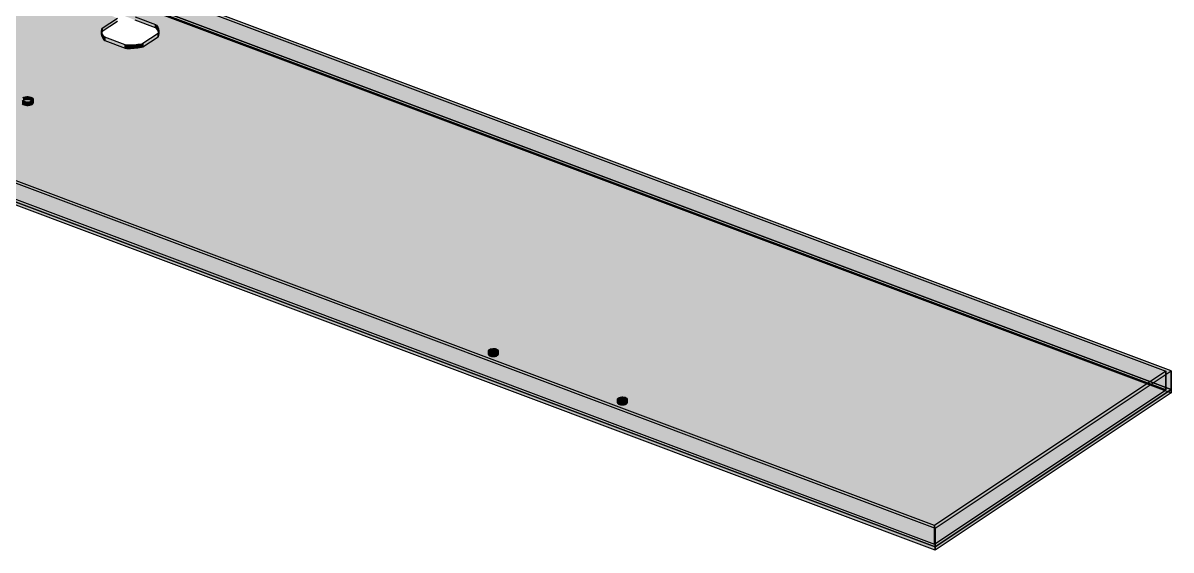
# Model space of a CAD drawing. Header units: millimetres. Extents: x 50 to 612415, y 2 to 4150.
# Drawn here: x 470460.7 to 470926.8, y 1318.2 to 1532.1 of the extents above; entities that cross this region are included whole.
import ezdxf

# ---------------------------------------------------------------- set-up
doc = ezdxf.new("R2010")
doc.units = ezdxf.units.MM
doc.layers.add('HATCH', color=8, linetype='Continuous', lineweight=9)
doc.layers.add('OUTLINE', color=7, linetype='Continuous', lineweight=25)

msp = doc.modelspace()

# ---------------------------------------------------------------- hatches: boundary and pattern name
at = {"layer": 'HATCH', "true_color": 0x617c87}
for points in [[(470106.416, 1698.595), (470106.726, 1697.512), (470924.651, 1390.79)], [(470924.651, 1390.79), (470926.816, 1390.945), (470106.416, 1698.595)], [(470106.416, 1691.006), (470010.67, 1627.175), (470492.864, 1529.98)], [(470492.864, 1528.641), (470010.67, 1625.836), (470106.416, 1689.667)], [(470924.651, 1383.202), (470106.726, 1689.924), (470106.416, 1691.006)], [(470106.416, 1691.006), (470506.337, 1534.625), (470514.587, 1531.532)], [(470106.416, 1691.006), (470492.864, 1529.98), (470499.051, 1534.105)], [(470926.816, 1383.357), (470106.416, 1691.006), (470514.587, 1531.532)], [(470106.416, 1691.006), (470926.816, 1383.357), (470924.651, 1383.202)], [(470514.587, 1530.193), (470506.337, 1533.286), (470106.416, 1689.667)], [(470499.051, 1532.766), (470492.864, 1528.641), (470106.416, 1689.667)], [(470514.587, 1530.193), (470106.416, 1689.667), (470926.816, 1382.017)], [(470830.76, 1328.197), (470012.835, 1634.918), (470010.67, 1634.764)], [(470830.76, 1328.197), (470010.67, 1634.764), (470831.069, 1327.114)], [(470010.67, 1627.175), (470012.835, 1627.33), (470830.76, 1320.608)], [(470492.732, 1529.628), (470492.864, 1529.98), (470010.67, 1627.175)], [(470492.732, 1529.628), (470010.67, 1627.175), (470460.702, 1501.838)], [(470160.001, 1582.194), (470010.67, 1627.175), (470831.069, 1319.526)], [(470831.069, 1319.526), (470010.67, 1627.175), (470830.76, 1320.608)], [(470010.67, 1625.836), (470492.864, 1528.641), (470492.732, 1528.289)], [(470460.702, 1500.499), (470010.67, 1625.836), (470492.732, 1528.289)], [(470831.069, 1318.187), (470010.67, 1625.836), (470160.001, 1580.855)], [(470212.368, 1562.556), (470160.001, 1582.194), (470831.069, 1319.526)], [(470831.069, 1318.187), (470160.001, 1580.855), (470212.368, 1561.217)], [(470649.882, 1399.396), (470212.814, 1562.431), (470212.368, 1562.556)], [(470649.755, 1399.148), (470649.882, 1399.396), (470212.368, 1562.556)], [(470649.761, 1398.892), (470649.755, 1399.148), (470212.368, 1562.556)], [(470649.899, 1398.646), (470649.761, 1398.892), (470212.368, 1562.556)], [(470650.159, 1398.426), (470649.899, 1398.646), (470212.368, 1562.556)], [(470650.525, 1398.247), (470650.159, 1398.426), (470212.368, 1562.556)], [(470831.069, 1319.526), (470650.525, 1398.247), (470212.368, 1562.556)], [(470649.882, 1399.396), (470213.309, 1562.367), (470212.814, 1562.431)], [(470649.882, 1399.396), (470213.82, 1562.37), (470213.309, 1562.367)], [(470649.882, 1399.396), (470214.313, 1562.439), (470213.82, 1562.37)], [(470649.882, 1399.396), (470214.753, 1562.569), (470214.313, 1562.439)], [(470649.882, 1399.396), (470215.11, 1562.752), (470214.753, 1562.569)], [(470215.361, 1562.975), (470215.11, 1562.752), (470650.133, 1399.618)], [(470649.882, 1399.396), (470650.133, 1399.618), (470215.11, 1562.752)], [(470650.133, 1398.279), (470215.11, 1561.413), (470215.361, 1561.636)], [(470460.733, 1500.426), (470460.425, 1500.687), (470215.361, 1562.975)], [(470460.733, 1500.426), (470215.361, 1562.975), (470652.875, 1399.814)], [(470215.361, 1562.975), (470651.423, 1400), (470651.934, 1400.003)], [(470215.361, 1562.975), (470651.934, 1400.003), (470652.429, 1399.94)], [(470215.361, 1562.975), (470650.93, 1399.931), (470651.423, 1400)], [(470215.361, 1562.975), (470652.429, 1399.94), (470652.875, 1399.814)], [(470215.361, 1562.975), (470650.491, 1399.801), (470650.93, 1399.931)], [(470215.361, 1562.975), (470650.133, 1399.618), (470650.491, 1399.801)], [(470215.361, 1561.636), (470460.425, 1499.348), (470460.733, 1499.087)], [(470652.875, 1398.475), (470215.361, 1561.636), (470460.733, 1499.087)], [(470651.934, 1398.664), (470651.423, 1398.661), (470215.361, 1561.636)], [(470652.429, 1398.6), (470651.934, 1398.664), (470215.361, 1561.636)], [(470651.423, 1398.661), (470650.93, 1398.592), (470215.361, 1561.636)], [(470652.875, 1398.475), (470652.429, 1398.6), (470215.361, 1561.636)], [(470650.93, 1398.592), (470650.491, 1398.462), (470215.361, 1561.636)], [(470650.491, 1398.462), (470650.133, 1398.279), (470215.361, 1561.636)], [(470212.368, 1561.217), (470212.814, 1561.091), (470649.882, 1398.056)], [(470212.368, 1561.217), (470649.882, 1398.056), (470649.755, 1397.809)], [(470212.368, 1561.217), (470649.755, 1397.809), (470649.761, 1397.553)], [(470212.368, 1561.217), (470649.761, 1397.553), (470649.899, 1397.307)], [(470212.368, 1561.217), (470649.899, 1397.307), (470650.159, 1397.087)], [(470212.368, 1561.217), (470650.159, 1397.087), (470650.525, 1396.908)], [(470212.368, 1561.217), (470650.525, 1396.908), (470831.069, 1318.187)], [(470212.814, 1561.091), (470213.309, 1561.028), (470649.882, 1398.056)], [(470213.309, 1561.028), (470213.82, 1561.031), (470649.882, 1398.056)], [(470213.82, 1561.031), (470214.313, 1561.1), (470649.882, 1398.056)], [(470214.313, 1561.1), (470214.753, 1561.23), (470649.882, 1398.056)], [(470214.753, 1561.23), (470215.11, 1561.413), (470649.882, 1398.056)], [(470215.11, 1561.413), (470650.133, 1398.279), (470649.882, 1398.056)], [(470492.732, 1529.628), (470460.702, 1501.838), (470461.126, 1502.055)], [(470492.732, 1529.628), (470461.126, 1502.055), (470461.647, 1502.209)], [(470492.732, 1529.628), (470461.647, 1502.209), (470462.23, 1502.291)], [(470492.732, 1529.628), (470462.23, 1502.291), (470462.835, 1502.294)], [(470492.732, 1529.628), (470462.835, 1502.294), (470463.422, 1502.219)], [(470492.732, 1529.628), (470463.422, 1502.219), (470463.949, 1502.07)], [(470492.732, 1529.628), (470463.949, 1502.07), (470464.382, 1501.859)], [(470492.732, 1529.628), (470464.382, 1501.859), (470464.691, 1501.598)], [(470492.732, 1529.628), (470464.691, 1501.598), (470464.854, 1501.307)], [(470492.649, 1528.871), (470492.732, 1529.628), (470464.71, 1500.711)], [(470492.732, 1529.628), (470464.861, 1501.004), (470464.71, 1500.711)], [(470492.765, 1528.114), (470492.649, 1528.871), (470464.71, 1500.711)], [(470492.732, 1529.628), (470464.854, 1501.307), (470464.861, 1501.004)], [(470926.816, 1383.357), (470514.587, 1531.532), (470514.911, 1531.212)], [(470514.911, 1529.873), (470514.587, 1530.193), (470926.816, 1382.017)], [(470926.816, 1383.357), (470514.911, 1531.212), (470515.414, 1530.497)], [(470515.414, 1529.158), (470514.911, 1529.873), (470926.816, 1382.017)], [(470926.816, 1383.357), (470515.414, 1530.497), (470515.726, 1529.755)], [(470515.726, 1528.415), (470515.414, 1529.158), (470926.816, 1382.017)], [(470926.816, 1383.357), (470515.726, 1529.755), (470515.842, 1528.998)], [(470926.816, 1383.357), (470515.842, 1528.998), (470515.76, 1528.241)], [(470461.126, 1500.716), (470460.702, 1500.499), (470492.732, 1528.289)], [(470461.647, 1500.87), (470461.126, 1500.716), (470492.732, 1528.289)], [(470462.23, 1500.951), (470461.647, 1500.87), (470492.732, 1528.289)], [(470462.835, 1500.955), (470462.23, 1500.951), (470492.732, 1528.289)], [(470463.422, 1500.88), (470462.835, 1500.955), (470492.732, 1528.289)], [(470463.949, 1500.731), (470463.422, 1500.88), (470492.732, 1528.289)], [(470464.382, 1500.519), (470463.949, 1500.731), (470492.732, 1528.289)], [(470464.691, 1500.259), (470464.382, 1500.519), (470492.732, 1528.289)], [(470493.905, 1526.337), (470464.71, 1500.711), (470464.413, 1500.447)], [(470831.069, 1319.526), (470493.905, 1526.337), (470464.413, 1500.447)], [(470464.413, 1499.108), (470464.71, 1499.371), (470493.905, 1524.998)], [(470464.413, 1499.108), (470493.905, 1524.998), (470831.069, 1318.187)], [(470464.854, 1499.967), (470464.691, 1500.259), (470492.732, 1528.289)], [(470464.71, 1499.371), (470492.732, 1528.289), (470492.649, 1527.532)], [(470464.71, 1499.371), (470464.861, 1499.665), (470492.732, 1528.289)], [(470493.077, 1527.372), (470492.765, 1528.114), (470464.71, 1500.711)], [(470464.71, 1499.371), (470492.649, 1527.532), (470492.765, 1526.775)], [(470493.581, 1526.657), (470493.077, 1527.372), (470464.71, 1500.711)], [(470464.71, 1499.371), (470492.765, 1526.775), (470493.077, 1526.033)], [(470493.905, 1526.337), (470493.581, 1526.657), (470464.71, 1500.711)], [(470464.71, 1499.371), (470493.077, 1526.033), (470493.581, 1525.318)], [(470464.71, 1499.371), (470493.581, 1525.318), (470493.905, 1524.998)], [(470464.861, 1499.665), (470464.854, 1499.967), (470492.732, 1528.289)], [(470831.069, 1319.526), (470502.155, 1523.244), (470493.905, 1526.337)], [(470493.905, 1524.998), (470502.155, 1521.904), (470831.069, 1318.187)], [(470926.816, 1383.357), (470515.628, 1527.889), (470509.44, 1523.764)], [(470509.44, 1522.425), (470515.628, 1526.55), (470926.816, 1382.017)], [(470926.816, 1383.357), (470515.76, 1528.241), (470515.628, 1527.889)], [(470515.628, 1526.55), (470515.76, 1526.902), (470926.816, 1382.017)], [(470515.842, 1527.659), (470515.726, 1528.415), (470926.816, 1382.017)], [(470515.76, 1526.902), (470515.842, 1527.659), (470926.816, 1382.017)], [(470926.816, 1383.357), (470502.859, 1523.178), (470502.155, 1523.244)], [(470831.069, 1319.526), (470926.816, 1383.357), (470502.155, 1523.244)], [(470502.155, 1521.904), (470502.859, 1521.838), (470926.816, 1382.017)], [(470502.155, 1521.904), (470926.816, 1382.017), (470831.069, 1318.187)], [(470926.816, 1383.357), (470504.373, 1523.136), (470502.859, 1523.178)], [(470502.859, 1521.838), (470504.373, 1521.797), (470926.816, 1382.017)], [(470926.816, 1383.357), (470505.886, 1523.194), (470504.373, 1523.136)], [(470504.373, 1521.797), (470505.886, 1521.855), (470926.816, 1382.017)], [(470926.816, 1383.357), (470507.37, 1523.35), (470505.886, 1523.194)], [(470505.886, 1521.855), (470507.37, 1522.011), (470926.816, 1382.017)], [(470926.816, 1383.357), (470508.801, 1523.602), (470507.37, 1523.35)], [(470507.37, 1522.011), (470508.801, 1522.263), (470926.816, 1382.017)], [(470926.816, 1383.357), (470509.44, 1523.764), (470508.801, 1523.602)], [(470508.801, 1522.263), (470509.44, 1522.425), (470926.816, 1382.017)], [(470461.166, 1500.215), (470460.733, 1500.426), (470653.241, 1399.635)], [(470460.733, 1500.426), (470652.875, 1399.814), (470653.241, 1399.635)], [(470653.241, 1398.296), (470460.733, 1499.087), (470461.166, 1498.876)], [(470653.241, 1398.296), (470652.875, 1398.475), (470460.733, 1499.087)], [(470831.069, 1319.526), (470461.694, 1500.066), (470461.166, 1500.215)], [(470461.166, 1500.215), (470653.241, 1399.635), (470705.243, 1380.176)], [(470461.166, 1500.215), (470705.243, 1380.176), (470705.608, 1379.998)], [(470831.069, 1319.526), (470461.166, 1500.215), (470705.608, 1379.998)], [(470461.166, 1498.876), (470461.694, 1498.727), (470831.069, 1318.187)], [(470705.243, 1378.837), (470653.241, 1398.296), (470461.166, 1498.876)], [(470705.608, 1378.658), (470705.243, 1378.837), (470461.166, 1498.876)], [(470705.608, 1378.658), (470461.166, 1498.876), (470831.069, 1318.187)], [(470831.069, 1319.526), (470462.28, 1499.991), (470461.694, 1500.066)], [(470461.694, 1498.727), (470462.28, 1498.652), (470831.069, 1318.187)], [(470831.069, 1319.526), (470462.886, 1499.994), (470462.28, 1499.991)], [(470462.28, 1498.652), (470462.886, 1498.655), (470831.069, 1318.187)], [(470831.069, 1319.526), (470463.469, 1500.076), (470462.886, 1499.994)], [(470462.886, 1498.655), (470463.469, 1498.737), (470831.069, 1318.187)], [(470831.069, 1319.526), (470463.99, 1500.23), (470463.469, 1500.076)], [(470463.469, 1498.737), (470463.99, 1498.891), (470831.069, 1318.187)], [(470831.069, 1319.526), (470464.413, 1500.447), (470463.99, 1500.23)], [(470463.99, 1498.891), (470464.413, 1499.108), (470831.069, 1318.187)], [(470702.25, 1379.758), (470653.267, 1398.443), (470652.909, 1398.26)], [(470653.241, 1399.635), (470653.501, 1399.415), (470705.243, 1380.176)], [(470705.243, 1378.837), (470653.501, 1398.076), (470653.241, 1398.296)], [(470653.518, 1398.666), (470653.267, 1398.443), (470705.243, 1380.176)], [(470653.267, 1398.443), (470703.791, 1380.362), (470704.302, 1380.365)], [(470653.267, 1398.443), (470704.302, 1380.365), (470704.797, 1380.302)], [(470653.267, 1398.443), (470703.298, 1380.293), (470703.791, 1380.362)], [(470653.267, 1398.443), (470704.797, 1380.302), (470705.243, 1380.176)], [(470653.267, 1398.443), (470702.858, 1380.163), (470703.298, 1380.293)], [(470653.267, 1398.443), (470702.501, 1379.98), (470702.858, 1380.163)], [(470702.25, 1379.758), (470702.501, 1379.98), (470653.267, 1398.443)], [(470653.501, 1399.415), (470653.639, 1399.169), (470705.243, 1380.176)], [(470653.644, 1398.914), (470653.518, 1398.666), (470705.243, 1380.176)], [(470653.639, 1399.169), (470653.644, 1398.914), (470705.243, 1380.176)], [(470702.25, 1379.758), (470650.97, 1398.122), (470650.525, 1398.247)], [(470702.123, 1379.51), (470702.25, 1379.758), (470650.525, 1398.247)], [(470702.129, 1379.254), (470702.123, 1379.51), (470650.525, 1398.247)], [(470702.266, 1379.008), (470702.129, 1379.254), (470650.525, 1398.247)], [(470702.527, 1378.788), (470702.266, 1379.008), (470650.525, 1398.247)], [(470702.892, 1378.609), (470702.527, 1378.788), (470650.525, 1398.247)], [(470831.069, 1319.526), (470702.892, 1378.609), (470650.525, 1398.247)], [(470650.525, 1396.908), (470650.97, 1396.783), (470702.25, 1378.419)], [(470650.525, 1396.908), (470702.25, 1378.419), (470702.123, 1378.171)], [(470650.525, 1396.908), (470702.123, 1378.171), (470702.129, 1377.915)], [(470650.525, 1396.908), (470702.129, 1377.915), (470702.266, 1377.669)], [(470650.525, 1396.908), (470702.266, 1377.669), (470702.527, 1377.449)], [(470650.525, 1396.908), (470702.527, 1377.449), (470702.892, 1377.27)], [(470650.525, 1396.908), (470702.892, 1377.27), (470831.069, 1318.187)], [(470702.25, 1379.758), (470651.466, 1398.058), (470650.97, 1398.122)], [(470650.97, 1396.783), (470651.466, 1396.719), (470702.25, 1378.419)], [(470702.25, 1379.758), (470651.977, 1398.061), (470651.466, 1398.058)], [(470651.466, 1396.719), (470651.977, 1396.722), (470702.25, 1378.419)], [(470702.25, 1379.758), (470652.469, 1398.13), (470651.977, 1398.061)], [(470651.977, 1396.722), (470652.469, 1396.791), (470702.25, 1378.419)], [(470702.25, 1379.758), (470652.909, 1398.26), (470652.469, 1398.13)], [(470652.469, 1396.791), (470652.909, 1396.921), (470702.25, 1378.419)], [(470652.909, 1396.921), (470653.267, 1397.104), (470702.25, 1378.419)], [(470705.243, 1378.837), (470653.267, 1397.104), (470653.518, 1397.327)], [(470704.302, 1379.026), (470703.791, 1379.023), (470653.267, 1397.104)], [(470704.797, 1378.963), (470704.302, 1379.026), (470653.267, 1397.104)], [(470703.791, 1379.023), (470703.298, 1378.954), (470653.267, 1397.104)], [(470705.243, 1378.837), (470704.797, 1378.963), (470653.267, 1397.104)], [(470703.298, 1378.954), (470702.858, 1378.824), (470653.267, 1397.104)], [(470702.858, 1378.824), (470702.501, 1378.641), (470653.267, 1397.104)], [(470653.267, 1397.104), (470702.501, 1378.641), (470702.25, 1378.419)], [(470705.243, 1378.837), (470653.639, 1397.83), (470653.501, 1398.076)], [(470705.243, 1378.837), (470653.518, 1397.327), (470653.644, 1397.574)], [(470705.243, 1378.837), (470653.644, 1397.574), (470653.639, 1397.83)], [(470924.651, 1390.79), (470830.76, 1328.197), (470926.816, 1390.945)], [(470830.76, 1328.197), (470831.069, 1327.114), (470926.816, 1390.945)], [(470831.069, 1319.526), (470705.608, 1379.998), (470705.869, 1379.778)], [(470831.069, 1319.526), (470705.869, 1379.778), (470706.006, 1379.531)], [(470926.816, 1383.357), (470830.76, 1320.608), (470924.651, 1383.202)], [(470926.816, 1383.357), (470831.069, 1319.526), (470830.76, 1320.608)], [(470831.069, 1319.526), (470703.338, 1378.484), (470702.892, 1378.609)], [(470702.892, 1377.27), (470703.338, 1377.145), (470831.069, 1318.187)], [(470831.069, 1319.526), (470703.833, 1378.421), (470703.338, 1378.484)], [(470703.338, 1377.145), (470703.833, 1377.081), (470831.069, 1318.187)], [(470831.069, 1319.526), (470704.345, 1378.423), (470703.833, 1378.421)], [(470703.833, 1377.081), (470704.345, 1377.084), (470831.069, 1318.187)], [(470831.069, 1319.526), (470704.837, 1378.492), (470704.345, 1378.423)], [(470704.345, 1377.084), (470704.837, 1377.153), (470831.069, 1318.187)], [(470831.069, 1319.526), (470705.277, 1378.623), (470704.837, 1378.492)], [(470704.837, 1377.153), (470705.277, 1377.283), (470831.069, 1318.187)], [(470831.069, 1319.526), (470705.634, 1378.805), (470705.277, 1378.623)], [(470705.277, 1377.283), (470705.634, 1377.466), (470831.069, 1318.187)], [(470705.869, 1378.438), (470705.608, 1378.658), (470831.069, 1318.187)], [(470831.069, 1319.526), (470705.885, 1379.028), (470705.634, 1378.805)], [(470705.634, 1377.466), (470705.885, 1377.689), (470831.069, 1318.187)], [(470706.006, 1378.192), (470705.869, 1378.438), (470831.069, 1318.187)], [(470831.069, 1319.526), (470706.012, 1379.276), (470705.885, 1379.028)], [(470705.885, 1377.689), (470706.012, 1377.937), (470831.069, 1318.187)], [(470831.069, 1319.526), (470706.006, 1379.531), (470706.012, 1379.276)], [(470706.012, 1377.937), (470706.006, 1378.192), (470831.069, 1318.187)]]:
    msp.add_hatch(color=145, dxfattribs=at).paths.add_polyline_path(points)
at = {"layer": 'HATCH', "true_color": 0x5b747f}
for points in [[(470106.416, 1691.006), (470926.816, 1383.357), (470926.816, 1390.945), (470106.416, 1698.595)], [(470924.651, 1383.202), (470106.726, 1689.924), (470106.726, 1697.512), (470924.651, 1390.79)], [(470106.416, 1689.667), (470926.816, 1382.017), (470926.816, 1383.357), (470106.416, 1691.006)], [(470831.069, 1319.526), (470010.67, 1627.175), (470010.67, 1634.764), (470831.069, 1327.114)], [(470012.835, 1627.33), (470830.76, 1320.608), (470830.76, 1328.197), (470012.835, 1634.918)], [(470831.069, 1318.187), (470010.67, 1625.836), (470010.67, 1627.175), (470831.069, 1319.526)], [(470514.587, 1530.193), (470506.337, 1533.286), (470506.337, 1534.625), (470514.587, 1531.532)], [(470493.905, 1524.998), (470502.155, 1521.904), (470502.155, 1523.244), (470493.905, 1526.337)]]:
    msp.add_hatch(color=147, dxfattribs=at).paths.add_polyline_path(points)
at = {"layer": 'HATCH', "true_color": 0x5a737d}
for points in [[(470499.051, 1532.766), (470492.864, 1528.641), (470492.864, 1529.98), (470499.051, 1534.105)], [(470509.44, 1522.425), (470515.628, 1526.55), (470515.628, 1527.889), (470509.44, 1523.764)], [(470830.76, 1320.608), (470924.651, 1383.202), (470924.651, 1390.79), (470830.76, 1328.197)], [(470926.816, 1383.357), (470831.069, 1319.526), (470831.069, 1327.114), (470926.816, 1390.945)], [(470926.816, 1382.017), (470831.069, 1318.187), (470831.069, 1319.526), (470926.816, 1383.357)]]:
    msp.add_hatch(color=147, dxfattribs=at).paths.add_polyline_path(points)
at = {"layer": 'HATCH', "true_color": 0x576e79}
for points in [[(470492.732, 1528.289), (470492.649, 1527.532), (470492.649, 1528.871), (470492.732, 1529.628)], [(470515.76, 1526.902), (470515.842, 1527.659), (470515.842, 1528.998), (470515.76, 1528.241)]]:
    msp.add_hatch(color=147, dxfattribs=at).paths.add_polyline_path(points)
at = {"layer": 'HATCH', "true_color": 0x576f79}
for points in [[(470492.649, 1527.532), (470492.765, 1526.775), (470492.765, 1528.114), (470492.649, 1528.871)], [(470515.842, 1527.659), (470515.726, 1528.415), (470515.726, 1529.755), (470515.842, 1528.998)]]:
    msp.add_hatch(color=147, dxfattribs=at).paths.add_polyline_path(points)
at = {"layer": 'HATCH', "true_color": 0x576f7a}
for points in [[(470492.864, 1528.641), (470492.732, 1528.289), (470492.732, 1529.628), (470492.864, 1529.98)], [(470515.628, 1526.55), (470515.76, 1526.902), (470515.76, 1528.241), (470515.628, 1527.889)]]:
    msp.add_hatch(color=147, dxfattribs=at).paths.add_polyline_path(points)
at = {"layer": 'HATCH', "true_color": 0x59727c}
for points in [[(470514.911, 1529.873), (470514.587, 1530.193), (470514.587, 1531.532), (470514.911, 1531.212)], [(470493.581, 1525.318), (470493.905, 1524.998), (470493.905, 1526.337), (470493.581, 1526.657)], [(470464.413, 1499.108), (470464.71, 1499.371), (470464.71, 1500.711), (470464.413, 1500.447)], [(470650.133, 1398.279), (470649.882, 1398.056), (470649.882, 1399.396), (470650.133, 1399.618)], [(470653.267, 1397.104), (470653.518, 1397.327), (470653.518, 1398.666), (470653.267, 1398.443)], [(470702.501, 1378.641), (470702.25, 1378.419), (470702.25, 1379.758), (470702.501, 1379.98)], [(470705.634, 1377.466), (470705.885, 1377.689), (470705.885, 1379.028), (470705.634, 1378.805)]]:
    msp.add_hatch(color=147, dxfattribs=at).paths.add_polyline_path(points)
at = {"layer": 'HATCH', "true_color": 0x58717b}
for points in [[(470515.414, 1529.158), (470514.911, 1529.873), (470514.911, 1531.212), (470515.414, 1530.497)], [(470493.077, 1526.033), (470493.581, 1525.318), (470493.581, 1526.657), (470493.077, 1527.372)]]:
    msp.add_hatch(color=147, dxfattribs=at).paths.add_polyline_path(points)
at = {"layer": 'HATCH', "true_color": 0x57707a}
for points in [[(470515.726, 1528.415), (470515.414, 1529.158), (470515.414, 1530.497), (470515.726, 1529.755)], [(470492.765, 1526.775), (470493.077, 1526.033), (470493.077, 1527.372), (470492.765, 1528.114)]]:
    msp.add_hatch(color=147, dxfattribs=at).paths.add_polyline_path(points)
at = {"layer": 'HATCH', "true_color": 0x5c7681}
for points in [[(470502.155, 1521.904), (470502.859, 1521.838), (470502.859, 1523.178), (470502.155, 1523.244)], [(470502.859, 1521.838), (470504.373, 1521.797), (470504.373, 1523.136), (470502.859, 1523.178)], [(470504.373, 1521.797), (470505.886, 1521.855), (470505.886, 1523.194), (470504.373, 1523.136)], [(470505.886, 1521.855), (470507.37, 1522.011), (470507.37, 1523.35), (470505.886, 1523.194)], [(470462.835, 1500.955), (470462.23, 1500.951), (470462.23, 1502.291), (470462.835, 1502.294)], [(470462.28, 1498.652), (470462.886, 1498.655), (470462.886, 1499.994), (470462.28, 1499.991)], [(470651.934, 1398.664), (470651.423, 1398.661), (470651.423, 1400), (470651.934, 1400.003)], [(470651.466, 1396.719), (470651.977, 1396.722), (470651.977, 1398.061), (470651.466, 1398.058)], [(470704.302, 1379.026), (470703.791, 1379.023), (470703.791, 1380.362), (470704.302, 1380.365)], [(470703.833, 1377.081), (470704.345, 1377.084), (470704.345, 1378.423), (470703.833, 1378.421)]]:
    msp.add_hatch(color=155, dxfattribs=at).paths.add_polyline_path(points)
at = {"layer": 'HATCH', "true_color": 0x5c7580}
for points in [[(470507.37, 1522.011), (470508.801, 1522.263), (470508.801, 1523.602), (470507.37, 1523.35)], [(470508.801, 1522.263), (470509.44, 1522.425), (470509.44, 1523.764), (470508.801, 1523.602)], [(470463.949, 1500.731), (470463.422, 1500.88), (470463.422, 1502.219), (470463.949, 1502.07)], [(470461.166, 1498.876), (470461.694, 1498.727), (470461.694, 1500.066), (470461.166, 1500.215)], [(470652.875, 1398.475), (470652.429, 1398.6), (470652.429, 1399.94), (470652.875, 1399.814)], [(470650.525, 1396.908), (470650.97, 1396.783), (470650.97, 1398.122), (470650.525, 1398.247)], [(470705.243, 1378.837), (470704.797, 1378.963), (470704.797, 1380.302), (470705.243, 1380.176)], [(470702.892, 1377.27), (470703.338, 1377.145), (470703.338, 1378.484), (470702.892, 1378.609)]]:
    msp.add_hatch(color=147, dxfattribs=at).paths.add_polyline_path(points)
at = {"layer": 'HATCH', "true_color": 0x5a737e}
for points in [[(470461.126, 1500.716), (470460.702, 1500.499), (470460.702, 1501.838), (470461.126, 1502.055)], [(470463.99, 1498.891), (470464.413, 1499.108), (470464.413, 1500.447), (470463.99, 1500.23)], [(470650.491, 1398.462), (470650.133, 1398.279), (470650.133, 1399.618), (470650.491, 1399.801)], [(470652.909, 1396.921), (470653.267, 1397.104), (470653.267, 1398.443), (470652.909, 1398.26)], [(470702.858, 1378.824), (470702.501, 1378.641), (470702.501, 1379.98), (470702.858, 1380.163)], [(470705.277, 1377.283), (470705.634, 1377.466), (470705.634, 1378.805), (470705.277, 1378.623)]]:
    msp.add_hatch(color=147, dxfattribs=at).paths.add_polyline_path(points)
at = {"layer": 'HATCH', "true_color": 0x5b7580}
for points in [[(470461.647, 1500.87), (470461.126, 1500.716), (470461.126, 1502.055), (470461.647, 1502.209)], [(470463.469, 1498.737), (470463.99, 1498.891), (470463.99, 1500.23), (470463.469, 1500.076)], [(470650.93, 1398.592), (470650.491, 1398.462), (470650.491, 1399.801), (470650.93, 1399.931)], [(470652.469, 1396.791), (470652.909, 1396.921), (470652.909, 1398.26), (470652.469, 1398.13)], [(470703.298, 1378.954), (470702.858, 1378.824), (470702.858, 1380.163), (470703.298, 1380.293)], [(470704.837, 1377.153), (470705.277, 1377.283), (470705.277, 1378.623), (470704.837, 1378.492)]]:
    msp.add_hatch(color=147, dxfattribs=at).paths.add_polyline_path(points)
at = {"layer": 'HATCH', "true_color": 0x5c7680}
for points in [[(470462.23, 1500.951), (470461.647, 1500.87), (470461.647, 1502.209), (470462.23, 1502.291)], [(470463.422, 1500.88), (470462.835, 1500.955), (470462.835, 1502.294), (470463.422, 1502.219)], [(470461.694, 1498.727), (470462.28, 1498.652), (470462.28, 1499.991), (470461.694, 1500.066)], [(470462.886, 1498.655), (470463.469, 1498.737), (470463.469, 1500.076), (470462.886, 1499.994)], [(470651.423, 1398.661), (470650.93, 1398.592), (470650.93, 1399.931), (470651.423, 1400)], [(470652.429, 1398.6), (470651.934, 1398.664), (470651.934, 1400.003), (470652.429, 1399.94)], [(470650.97, 1396.783), (470651.466, 1396.719), (470651.466, 1398.058), (470650.97, 1398.122)], [(470651.977, 1396.722), (470652.469, 1396.791), (470652.469, 1398.13), (470651.977, 1398.061)], [(470703.791, 1379.023), (470703.298, 1378.954), (470703.298, 1380.293), (470703.791, 1380.362)], [(470704.797, 1378.963), (470704.302, 1379.026), (470704.302, 1380.365), (470704.797, 1380.302)], [(470703.338, 1377.145), (470703.833, 1377.081), (470703.833, 1378.421), (470703.338, 1378.484)], [(470704.345, 1377.084), (470704.837, 1377.153), (470704.837, 1378.492), (470704.345, 1378.423)]]:
    msp.add_hatch(color=147, dxfattribs=at).paths.add_polyline_path(points)
at = {"layer": 'HATCH', "true_color": 0x5b747e}
for points in [[(470464.382, 1500.519), (470463.949, 1500.731), (470463.949, 1502.07), (470464.382, 1501.859)], [(470460.733, 1499.087), (470461.166, 1498.876), (470461.166, 1500.215), (470460.733, 1500.426)], [(470650.159, 1397.087), (470650.525, 1396.908), (470650.525, 1398.247), (470650.159, 1398.426)], [(470653.241, 1398.296), (470652.875, 1398.475), (470652.875, 1399.814), (470653.241, 1399.635)], [(470705.608, 1378.658), (470705.243, 1378.837), (470705.243, 1380.176), (470705.608, 1379.998)], [(470702.527, 1377.449), (470702.892, 1377.27), (470702.892, 1378.609), (470702.527, 1378.788)]]:
    msp.add_hatch(color=147, dxfattribs=at).paths.add_polyline_path(points)
at = {"layer": 'HATCH', "true_color": 0x59727d}
for points in [[(470464.691, 1500.259), (470464.382, 1500.519), (470464.382, 1501.859), (470464.691, 1501.598)], [(470460.425, 1499.348), (470460.733, 1499.087), (470460.733, 1500.426), (470460.425, 1500.687)], [(470649.899, 1397.307), (470650.159, 1397.087), (470650.159, 1398.426), (470649.899, 1398.646)], [(470653.501, 1398.076), (470653.241, 1398.296), (470653.241, 1399.635), (470653.501, 1399.415)], [(470705.869, 1378.438), (470705.608, 1378.658), (470705.608, 1379.998), (470705.869, 1379.778)], [(470702.266, 1377.669), (470702.527, 1377.449), (470702.527, 1378.788), (470702.266, 1379.008)]]:
    msp.add_hatch(color=147, dxfattribs=at).paths.add_polyline_path(points)
at = {"layer": 'HATCH', "true_color": 0x58707a}
for points in [[(470464.854, 1499.967), (470464.691, 1500.259), (470464.691, 1501.598), (470464.854, 1501.307)], [(470464.71, 1499.371), (470464.861, 1499.665), (470464.861, 1501.004), (470464.71, 1500.711)], [(470649.882, 1398.056), (470649.755, 1397.809), (470649.755, 1399.148), (470649.882, 1399.396)], [(470649.761, 1397.553), (470649.899, 1397.307), (470649.899, 1398.646), (470649.761, 1398.892)], [(470653.639, 1397.83), (470653.501, 1398.076), (470653.501, 1399.415), (470653.639, 1399.169)], [(470653.518, 1397.327), (470653.644, 1397.574), (470653.644, 1398.914), (470653.518, 1398.666)], [(470702.25, 1378.419), (470702.123, 1378.171), (470702.123, 1379.51), (470702.25, 1379.758)], [(470706.006, 1378.192), (470705.869, 1378.438), (470705.869, 1379.778), (470706.006, 1379.531)], [(470702.129, 1377.915), (470702.266, 1377.669), (470702.266, 1379.008), (470702.129, 1379.254)], [(470705.885, 1377.689), (470706.012, 1377.937), (470706.012, 1379.276), (470705.885, 1379.028)]]:
    msp.add_hatch(color=147, dxfattribs=at).paths.add_polyline_path(points)
at = {"layer": 'HATCH', "true_color": 0x566e78}
for points in [[(470464.861, 1499.665), (470464.854, 1499.967), (470464.854, 1501.307), (470464.861, 1501.004)], [(470649.755, 1397.809), (470649.761, 1397.553), (470649.761, 1398.892), (470649.755, 1399.148)], [(470653.644, 1397.574), (470653.639, 1397.83), (470653.639, 1399.169), (470653.644, 1398.914)], [(470702.123, 1378.171), (470702.129, 1377.915), (470702.129, 1379.254), (470702.123, 1379.51)], [(470706.012, 1377.937), (470706.006, 1378.192), (470706.006, 1379.531), (470706.012, 1379.276)]]:
    msp.add_hatch(color=147, dxfattribs=at).paths.add_polyline_path(points)

# ---------------------------------------------------------------- linework, layer by layer
at = {"layer": 'OUTLINE', "color": 139, "true_color": 0x42544a}
for p, q in [((470926.816, 1390.945), (470106.416, 1698.595)), ((470926.816, 1390.945), (470106.416, 1698.595)), ((470106.726, 1697.512), (470924.651, 1390.79)), ((470106.726, 1697.512), (470924.651, 1390.79)), ((470926.816, 1383.357), (470106.416, 1691.006)), ((470106.416, 1691.006), (470926.816, 1383.357)), ((470926.816, 1383.357), (470106.416, 1691.006)), ((470106.416, 1691.006), (470926.816, 1383.357)), ((470106.416, 1689.667), (470926.816, 1382.017)), ((470106.416, 1689.667), (470926.816, 1382.017)), ((470924.651, 1383.202), (470106.726, 1689.924)), ((470924.651, 1383.202), (470106.726, 1689.924)), ((470010.67, 1634.764), (470831.069, 1327.114)), ((470010.67, 1634.764), (470831.069, 1327.114)), ((470830.76, 1328.197), (470012.835, 1634.918)), ((470830.76, 1328.197), (470012.835, 1634.918)), ((470010.67, 1627.175), (470831.069, 1319.526)), ((470010.67, 1627.175), (470831.069, 1319.526)), ((470831.069, 1319.526), (470010.67, 1627.175)), ((470831.069, 1319.526), (470010.67, 1627.175)), ((470012.835, 1627.33), (470830.76, 1320.608)), ((470012.835, 1627.33), (470830.76, 1320.608)), ((470831.069, 1318.187), (470010.67, 1625.836)), ((470831.069, 1318.187), (470010.67, 1625.836)), ((470492.864, 1529.98), (470499.051, 1534.105)), ((470492.864, 1529.98), (470499.051, 1534.105)), ((470506.337, 1534.625), (470514.587, 1531.532)), ((470506.337, 1534.625), (470514.587, 1531.532)), ((470492.649, 1528.871), (470492.732, 1529.628)), ((470492.649, 1528.871), (470492.732, 1529.628)), ((470492.649, 1527.532), (470492.649, 1528.871)), ((470492.765, 1528.114), (470492.649, 1528.871)), ((470492.649, 1528.871), (470492.649, 1527.532)), ((470492.765, 1528.114), (470492.649, 1528.871)), ((470492.732, 1529.628), (470492.864, 1529.98)), ((470492.732, 1529.628), (470492.864, 1529.98)), ((470492.732, 1528.289), (470492.732, 1529.628)), ((470492.732, 1529.628), (470492.732, 1528.289)), ((470499.051, 1532.766), (470492.864, 1528.641)), ((470499.051, 1532.766), (470492.864, 1528.641)), ((470492.864, 1528.641), (470492.864, 1529.98)), ((470492.864, 1529.98), (470492.864, 1528.641)), ((470514.587, 1530.193), (470506.337, 1533.286)), ((470514.587, 1530.193), (470506.337, 1533.286)), ((470514.587, 1531.532), (470514.587, 1530.193)), ((470514.587, 1530.193), (470514.587, 1531.532)), ((470514.587, 1531.532), (470514.911, 1531.212)), ((470514.587, 1531.532), (470514.911, 1531.212)), ((470514.911, 1529.873), (470514.587, 1530.193)), ((470514.911, 1529.873), (470514.587, 1530.193)), ((470514.911, 1531.212), (470514.911, 1529.873)), ((470514.911, 1529.873), (470514.911, 1531.212)), ((470514.911, 1531.212), (470515.414, 1530.497)), ((470514.911, 1531.212), (470515.414, 1530.497)), ((470515.414, 1529.158), (470514.911, 1529.873)), ((470515.414, 1529.158), (470514.911, 1529.873)), ((470515.414, 1530.497), (470515.414, 1529.158)), ((470515.414, 1529.158), (470515.414, 1530.497)), ((470515.414, 1530.497), (470515.726, 1529.755)), ((470515.414, 1530.497), (470515.726, 1529.755)), ((470515.726, 1528.415), (470515.414, 1529.158)), ((470515.726, 1528.415), (470515.414, 1529.158)), ((470515.726, 1529.755), (470515.726, 1528.415)), ((470515.726, 1528.415), (470515.726, 1529.755)), ((470515.726, 1529.755), (470515.842, 1528.998)), ((470515.726, 1529.755), (470515.842, 1528.998)), ((470515.842, 1528.998), (470515.76, 1528.241)), ((470515.842, 1528.998), (470515.76, 1528.241)), ((470515.842, 1528.998), (470515.842, 1527.659)), ((470515.842, 1527.659), (470515.842, 1528.998)), ((470492.732, 1528.289), (470492.649, 1527.532)), ((470492.732, 1528.289), (470492.649, 1527.532)), ((470492.649, 1527.532), (470492.765, 1526.775)), ((470492.649, 1527.532), (470492.765, 1526.775)), ((470492.864, 1528.641), (470492.732, 1528.289)), ((470492.864, 1528.641), (470492.732, 1528.289)), ((470492.765, 1526.775), (470492.765, 1528.114)), ((470493.077, 1527.372), (470492.765, 1528.114)), ((470492.765, 1528.114), (470492.765, 1526.775)), ((470493.077, 1527.372), (470492.765, 1528.114)), ((470492.765, 1526.775), (470493.077, 1526.033)), ((470492.765, 1526.775), (470493.077, 1526.033)), ((470493.077, 1526.033), (470493.077, 1527.372)), ((470493.581, 1526.657), (470493.077, 1527.372)), ((470493.077, 1527.372), (470493.077, 1526.033)), ((470493.581, 1526.657), (470493.077, 1527.372)), ((470493.077, 1526.033), (470493.581, 1525.318)), ((470493.077, 1526.033), (470493.581, 1525.318)), ((470493.581, 1525.318), (470493.581, 1526.657)), ((470493.905, 1526.337), (470493.581, 1526.657)), ((470493.581, 1526.657), (470493.581, 1525.318)), ((470493.905, 1526.337), (470493.581, 1526.657)), ((470493.581, 1525.318), (470493.905, 1524.998)), ((470493.581, 1525.318), (470493.905, 1524.998)), ((470493.905, 1524.998), (470493.905, 1526.337)), ((470502.155, 1523.244), (470493.905, 1526.337)), ((470493.905, 1526.337), (470493.905, 1524.998)), ((470502.155, 1523.244), (470493.905, 1526.337)), ((470493.905, 1524.998), (470502.155, 1521.904)), ((470493.905, 1524.998), (470502.155, 1521.904)), ((470515.628, 1527.889), (470509.44, 1523.764)), ((470515.628, 1527.889), (470509.44, 1523.764)), ((470509.44, 1522.425), (470515.628, 1526.55)), ((470509.44, 1522.425), (470515.628, 1526.55)), ((470515.76, 1528.241), (470515.628, 1527.889)), ((470515.76, 1528.241), (470515.628, 1527.889)), ((470515.628, 1527.889), (470515.628, 1526.55)), ((470515.628, 1526.55), (470515.628, 1527.889)), ((470515.628, 1526.55), (470515.76, 1526.902)), ((470515.628, 1526.55), (470515.76, 1526.902)), ((470515.842, 1527.659), (470515.726, 1528.415)), ((470515.842, 1527.659), (470515.726, 1528.415)), ((470515.76, 1528.241), (470515.76, 1526.902)), ((470515.76, 1526.902), (470515.76, 1528.241)), ((470515.76, 1526.902), (470515.842, 1527.659)), ((470515.76, 1526.902), (470515.842, 1527.659)), ((470502.155, 1521.904), (470502.155, 1523.244)), ((470502.859, 1523.178), (470502.155, 1523.244)), ((470502.155, 1523.244), (470502.155, 1521.904)), ((470502.859, 1523.178), (470502.155, 1523.244)), ((470502.155, 1521.904), (470502.859, 1521.838)), ((470502.155, 1521.904), (470502.859, 1521.838)), ((470502.859, 1521.838), (470502.859, 1523.178)), ((470504.373, 1523.136), (470502.859, 1523.178)), ((470502.859, 1523.178), (470502.859, 1521.838)), ((470504.373, 1523.136), (470502.859, 1523.178)), ((470502.859, 1521.838), (470504.373, 1521.797)), ((470502.859, 1521.838), (470504.373, 1521.797)), ((470505.886, 1523.194), (470504.373, 1523.136)), ((470505.886, 1523.194), (470504.373, 1523.136)), ((470504.373, 1523.136), (470504.373, 1521.797)), ((470504.373, 1521.797), (470504.373, 1523.136)), ((470504.373, 1521.797), (470505.886, 1521.855)), ((470504.373, 1521.797), (470505.886, 1521.855)), ((470507.37, 1523.35), (470505.886, 1523.194)), ((470507.37, 1523.35), (470505.886, 1523.194)), ((470505.886, 1523.194), (470505.886, 1521.855)), ((470505.886, 1521.855), (470505.886, 1523.194)), ((470505.886, 1521.855), (470507.37, 1522.011)), ((470505.886, 1521.855), (470507.37, 1522.011)), ((470508.801, 1523.602), (470507.37, 1523.35)), ((470508.801, 1523.602), (470507.37, 1523.35)), ((470507.37, 1523.35), (470507.37, 1522.011)), ((470507.37, 1522.011), (470507.37, 1523.35)), ((470507.37, 1522.011), (470508.801, 1522.263)), ((470507.37, 1522.011), (470508.801, 1522.263)), ((470509.44, 1523.764), (470508.801, 1523.602)), ((470509.44, 1523.764), (470508.801, 1523.602)), ((470508.801, 1523.602), (470508.801, 1522.263)), ((470508.801, 1522.263), (470508.801, 1523.602)), ((470508.801, 1522.263), (470509.44, 1522.425)), ((470508.801, 1522.263), (470509.44, 1522.425)), ((470509.44, 1523.764), (470509.44, 1522.425)), ((470509.44, 1522.425), (470509.44, 1523.764)), ((470460.702, 1501.838), (470461.126, 1502.055)), ((470460.702, 1501.838), (470461.126, 1502.055)), ((470461.126, 1502.055), (470461.647, 1502.209)), ((470461.126, 1502.055), (470461.647, 1502.209)), ((470461.126, 1500.716), (470461.126, 1502.055)), ((470461.126, 1502.055), (470461.126, 1500.716)), ((470461.647, 1500.87), (470461.126, 1500.716)), ((470461.647, 1500.87), (470461.126, 1500.716)), ((470461.647, 1502.209), (470462.23, 1502.291)), ((470461.647, 1502.209), (470462.23, 1502.291)), ((470461.647, 1500.87), (470461.647, 1502.209)), ((470461.647, 1502.209), (470461.647, 1500.87)), ((470462.23, 1500.951), (470461.647, 1500.87)), ((470462.23, 1500.951), (470461.647, 1500.87)), ((470462.23, 1502.291), (470462.835, 1502.294)), ((470462.23, 1502.291), (470462.835, 1502.294)), ((470462.23, 1500.951), (470462.23, 1502.291)), ((470462.23, 1502.291), (470462.23, 1500.951)), ((470462.835, 1500.955), (470462.23, 1500.951)), ((470462.835, 1500.955), (470462.23, 1500.951)), ((470462.835, 1502.294), (470463.422, 1502.219)), ((470462.835, 1502.294), (470462.835, 1500.955)), ((470462.835, 1500.955), (470462.835, 1502.294)), ((470462.835, 1502.294), (470463.422, 1502.219)), ((470463.422, 1500.88), (470462.835, 1500.955)), ((470463.422, 1500.88), (470462.835, 1500.955)), ((470463.422, 1502.219), (470463.949, 1502.07)), ((470463.422, 1502.219), (470463.422, 1500.88)), ((470463.422, 1500.88), (470463.422, 1502.219)), ((470463.422, 1502.219), (470463.949, 1502.07)), ((470463.949, 1500.731), (470463.422, 1500.88)), ((470463.949, 1500.731), (470463.422, 1500.88)), ((470463.949, 1502.07), (470464.382, 1501.859)), ((470463.949, 1502.07), (470463.949, 1500.731)), ((470463.949, 1500.731), (470463.949, 1502.07)), ((470463.949, 1502.07), (470464.382, 1501.859)), ((470464.382, 1501.859), (470464.691, 1501.598)), ((470464.382, 1501.859), (470464.382, 1500.519)), ((470464.382, 1500.519), (470464.382, 1501.859)), ((470464.382, 1501.859), (470464.691, 1501.598)), ((470464.691, 1501.598), (470464.854, 1501.307)), ((470464.691, 1501.598), (470464.691, 1500.259)), ((470464.691, 1500.259), (470464.691, 1501.598)), ((470464.691, 1501.598), (470464.854, 1501.307)), ((470464.861, 1501.004), (470464.71, 1500.711)), ((470464.861, 1501.004), (470464.71, 1500.711)), ((470464.854, 1501.307), (470464.861, 1501.004)), ((470464.854, 1501.307), (470464.854, 1499.967)), ((470464.854, 1499.967), (470464.854, 1501.307)), ((470464.854, 1501.307), (470464.861, 1501.004)), ((470464.861, 1501.004), (470464.861, 1499.665)), ((470464.861, 1499.665), (470464.861, 1501.004)), ((470460.733, 1500.426), (470460.425, 1500.687)), ((470460.733, 1500.426), (470460.425, 1500.687)), ((470460.425, 1499.348), (470460.733, 1499.087)), ((470460.425, 1499.348), (470460.733, 1499.087)), ((470461.126, 1500.716), (470460.702, 1500.499)), ((470461.126, 1500.716), (470460.702, 1500.499)), ((470460.733, 1499.087), (470460.733, 1500.426)), ((470461.166, 1500.215), (470460.733, 1500.426)), ((470460.733, 1500.426), (470460.733, 1499.087)), ((470461.166, 1500.215), (470460.733, 1500.426)), ((470460.733, 1499.087), (470461.166, 1498.876)), ((470460.733, 1499.087), (470461.166, 1498.876)), ((470461.166, 1498.876), (470461.166, 1500.215)), ((470461.694, 1500.066), (470461.166, 1500.215)), ((470461.166, 1500.215), (470461.166, 1498.876)), ((470461.694, 1500.066), (470461.166, 1500.215)), ((470461.166, 1498.876), (470461.694, 1498.727)), ((470461.166, 1498.876), (470461.694, 1498.727)), ((470461.694, 1498.727), (470461.694, 1500.066)), ((470462.28, 1499.991), (470461.694, 1500.066)), ((470461.694, 1500.066), (470461.694, 1498.727)), ((470462.28, 1499.991), (470461.694, 1500.066)), ((470461.694, 1498.727), (470462.28, 1498.652)), ((470461.694, 1498.727), (470462.28, 1498.652)), ((470462.886, 1499.994), (470462.28, 1499.991)), ((470462.886, 1499.994), (470462.28, 1499.991)), ((470462.28, 1498.652), (470462.28, 1499.991)), ((470462.28, 1499.991), (470462.28, 1498.652)), ((470462.28, 1498.652), (470462.886, 1498.655)), ((470462.28, 1498.652), (470462.886, 1498.655)), ((470463.469, 1500.076), (470462.886, 1499.994)), ((470463.469, 1500.076), (470462.886, 1499.994)), ((470462.886, 1499.994), (470462.886, 1498.655)), ((470462.886, 1498.655), (470462.886, 1499.994)), ((470462.886, 1498.655), (470463.469, 1498.737)), ((470462.886, 1498.655), (470463.469, 1498.737)), ((470463.99, 1500.23), (470463.469, 1500.076)), ((470463.99, 1500.23), (470463.469, 1500.076)), ((470463.469, 1500.076), (470463.469, 1498.737)), ((470463.469, 1498.737), (470463.469, 1500.076)), ((470463.469, 1498.737), (470463.99, 1498.891)), ((470463.469, 1498.737), (470463.99, 1498.891)), ((470464.382, 1500.519), (470463.949, 1500.731)), ((470464.382, 1500.519), (470463.949, 1500.731)), ((470464.413, 1500.447), (470463.99, 1500.23)), ((470464.413, 1500.447), (470463.99, 1500.23)), ((470463.99, 1500.23), (470463.99, 1498.891)), ((470463.99, 1498.891), (470463.99, 1500.23)), ((470463.99, 1498.891), (470464.413, 1499.108)), ((470463.99, 1498.891), (470464.413, 1499.108)), ((470464.691, 1500.259), (470464.382, 1500.519)), ((470464.691, 1500.259), (470464.382, 1500.519)), ((470464.71, 1500.711), (470464.413, 1500.447)), ((470464.71, 1500.711), (470464.413, 1500.447)), ((470464.413, 1500.447), (470464.413, 1499.108)), ((470464.413, 1499.108), (470464.413, 1500.447)), ((470464.413, 1499.108), (470464.71, 1499.371)), ((470464.413, 1499.108), (470464.71, 1499.371)), ((470464.854, 1499.967), (470464.691, 1500.259)), ((470464.854, 1499.967), (470464.691, 1500.259)), ((470464.71, 1500.711), (470464.71, 1499.371)), ((470464.71, 1499.371), (470464.71, 1500.711)), ((470464.71, 1499.371), (470464.861, 1499.665)), ((470464.71, 1499.371), (470464.861, 1499.665)), ((470464.861, 1499.665), (470464.854, 1499.967)), ((470464.861, 1499.665), (470464.854, 1499.967)), ((470649.755, 1399.148), (470649.882, 1399.396)), ((470649.755, 1399.148), (470649.882, 1399.396)), ((470649.761, 1398.892), (470649.755, 1399.148)), ((470649.755, 1397.809), (470649.755, 1399.148)), ((470649.761, 1398.892), (470649.755, 1399.148)), ((470649.755, 1399.148), (470649.755, 1397.809)), ((470649.899, 1398.646), (470649.761, 1398.892)), ((470649.761, 1397.553), (470649.761, 1398.892)), ((470649.899, 1398.646), (470649.761, 1398.892)), ((470649.761, 1398.892), (470649.761, 1397.553)), ((470649.882, 1399.396), (470650.133, 1399.618)), ((470649.882, 1399.396), (470650.133, 1399.618)), ((470649.882, 1398.056), (470649.882, 1399.396)), ((470649.882, 1399.396), (470649.882, 1398.056)), ((470650.159, 1398.426), (470649.899, 1398.646)), ((470649.899, 1397.307), (470649.899, 1398.646)), ((470650.159, 1398.426), (470649.899, 1398.646)), ((470649.899, 1398.646), (470649.899, 1397.307)), ((470650.133, 1399.618), (470650.491, 1399.801)), ((470650.133, 1399.618), (470650.491, 1399.801)), ((470650.133, 1398.279), (470650.133, 1399.618)), ((470650.133, 1399.618), (470650.133, 1398.279)), ((470650.491, 1398.462), (470650.133, 1398.279)), ((470650.491, 1398.462), (470650.133, 1398.279)), ((470650.525, 1398.247), (470650.159, 1398.426)), ((470650.159, 1397.087), (470650.159, 1398.426)), ((470650.525, 1398.247), (470650.159, 1398.426)), ((470650.159, 1398.426), (470650.159, 1397.087)), ((470650.491, 1399.801), (470650.93, 1399.931)), ((470650.491, 1399.801), (470650.93, 1399.931)), ((470650.491, 1398.462), (470650.491, 1399.801)), ((470650.491, 1399.801), (470650.491, 1398.462)), ((470650.93, 1398.592), (470650.491, 1398.462)), ((470650.93, 1398.592), (470650.491, 1398.462)), ((470650.93, 1399.931), (470651.423, 1400)), ((470650.93, 1399.931), (470651.423, 1400)), ((470650.93, 1398.592), (470650.93, 1399.931)), ((470650.93, 1399.931), (470650.93, 1398.592)), ((470651.423, 1398.661), (470650.93, 1398.592)), ((470651.423, 1398.661), (470650.93, 1398.592)), ((470651.423, 1400), (470651.934, 1400.003)), ((470651.423, 1400), (470651.934, 1400.003)), ((470651.423, 1398.661), (470651.423, 1400)), ((470651.423, 1400), (470651.423, 1398.661)), ((470651.934, 1398.664), (470651.423, 1398.661)), ((470651.934, 1398.664), (470651.423, 1398.661)), ((470651.934, 1400.003), (470652.429, 1399.94)), ((470651.934, 1400.003), (470651.934, 1398.664)), ((470651.934, 1398.664), (470651.934, 1400.003)), ((470651.934, 1400.003), (470652.429, 1399.94)), ((470652.429, 1398.6), (470651.934, 1398.664)), ((470652.429, 1398.6), (470651.934, 1398.664)), ((470652.429, 1399.94), (470652.875, 1399.814)), ((470652.429, 1399.94), (470652.429, 1398.6)), ((470652.429, 1398.6), (470652.429, 1399.94)), ((470652.429, 1399.94), (470652.875, 1399.814)), ((470652.875, 1398.475), (470652.429, 1398.6)), ((470652.875, 1398.475), (470652.429, 1398.6)), ((470652.875, 1399.814), (470653.241, 1399.635)), ((470652.875, 1399.814), (470652.875, 1398.475)), ((470652.875, 1398.475), (470652.875, 1399.814)), ((470652.875, 1399.814), (470653.241, 1399.635)), ((470653.241, 1398.296), (470652.875, 1398.475)), ((470653.241, 1398.296), (470652.875, 1398.475)), ((470653.267, 1398.443), (470652.909, 1398.26)), ((470653.267, 1398.443), (470652.909, 1398.26)), ((470653.241, 1399.635), (470653.241, 1398.296)), ((470653.241, 1398.296), (470653.241, 1399.635)), ((470653.241, 1399.635), (470653.501, 1399.415)), ((470653.241, 1399.635), (470653.501, 1399.415)), ((470653.501, 1398.076), (470653.241, 1398.296)), ((470653.501, 1398.076), (470653.241, 1398.296)), ((470653.518, 1398.666), (470653.267, 1398.443)), ((470653.518, 1398.666), (470653.267, 1398.443)), ((470653.267, 1398.443), (470653.267, 1397.104)), ((470653.267, 1397.104), (470653.267, 1398.443)), ((470653.501, 1399.415), (470653.501, 1398.076)), ((470653.501, 1398.076), (470653.501, 1399.415)), ((470653.501, 1399.415), (470653.639, 1399.169)), ((470653.501, 1399.415), (470653.639, 1399.169)), ((470653.644, 1398.914), (470653.518, 1398.666)), ((470653.644, 1398.914), (470653.518, 1398.666)), ((470653.518, 1398.666), (470653.518, 1397.327)), ((470653.518, 1397.327), (470653.518, 1398.666)), ((470653.639, 1399.169), (470653.639, 1397.83)), ((470653.639, 1397.83), (470653.639, 1399.169)), ((470653.639, 1399.169), (470653.644, 1398.914)), ((470653.639, 1399.169), (470653.644, 1398.914)), ((470653.644, 1398.914), (470653.644, 1397.574)), ((470653.644, 1397.574), (470653.644, 1398.914)), ((470649.882, 1398.056), (470649.755, 1397.809)), ((470649.882, 1398.056), (470649.755, 1397.809)), ((470649.755, 1397.809), (470649.761, 1397.553)), ((470649.755, 1397.809), (470649.761, 1397.553)), ((470649.761, 1397.553), (470649.899, 1397.307)), ((470649.761, 1397.553), (470649.899, 1397.307)), ((470650.133, 1398.279), (470649.882, 1398.056)), ((470650.133, 1398.279), (470649.882, 1398.056)), ((470649.899, 1397.307), (470650.159, 1397.087)), ((470649.899, 1397.307), (470650.159, 1397.087)), ((470650.159, 1397.087), (470650.525, 1396.908)), ((470650.159, 1397.087), (470650.525, 1396.908)), ((470650.525, 1396.908), (470650.525, 1398.247)), ((470650.97, 1398.122), (470650.525, 1398.247)), ((470650.525, 1398.247), (470650.525, 1396.908)), ((470650.97, 1398.122), (470650.525, 1398.247)), ((470650.525, 1396.908), (470650.97, 1396.783)), ((470650.525, 1396.908), (470650.97, 1396.783)), ((470650.97, 1396.783), (470650.97, 1398.122)), ((470651.466, 1398.058), (470650.97, 1398.122)), ((470650.97, 1398.122), (470650.97, 1396.783)), ((470651.466, 1398.058), (470650.97, 1398.122)), ((470650.97, 1396.783), (470651.466, 1396.719)), ((470650.97, 1396.783), (470651.466, 1396.719)), ((470651.977, 1398.061), (470651.466, 1398.058)), ((470651.977, 1398.061), (470651.466, 1398.058)), ((470651.466, 1396.719), (470651.466, 1398.058)), ((470651.466, 1398.058), (470651.466, 1396.719)), ((470651.466, 1396.719), (470651.977, 1396.722)), ((470651.466, 1396.719), (470651.977, 1396.722)), ((470652.469, 1398.13), (470651.977, 1398.061)), ((470652.469, 1398.13), (470651.977, 1398.061)), ((470651.977, 1398.061), (470651.977, 1396.722)), ((470651.977, 1396.722), (470651.977, 1398.061)), ((470651.977, 1396.722), (470652.469, 1396.791)), ((470651.977, 1396.722), (470652.469, 1396.791)), ((470652.909, 1398.26), (470652.469, 1398.13)), ((470652.909, 1398.26), (470652.469, 1398.13)), ((470652.469, 1398.13), (470652.469, 1396.791)), ((470652.469, 1396.791), (470652.469, 1398.13)), ((470652.469, 1396.791), (470652.909, 1396.921)), ((470652.469, 1396.791), (470652.909, 1396.921)), ((470652.909, 1398.26), (470652.909, 1396.921)), ((470652.909, 1396.921), (470652.909, 1398.26)), ((470652.909, 1396.921), (470653.267, 1397.104)), ((470652.909, 1396.921), (470653.267, 1397.104)), ((470653.267, 1397.104), (470653.518, 1397.327)), ((470653.267, 1397.104), (470653.518, 1397.327)), ((470653.639, 1397.83), (470653.501, 1398.076)), ((470653.639, 1397.83), (470653.501, 1398.076)), ((470653.518, 1397.327), (470653.644, 1397.574)), ((470653.518, 1397.327), (470653.644, 1397.574)), ((470653.644, 1397.574), (470653.639, 1397.83)), ((470653.644, 1397.574), (470653.639, 1397.83)), ((470924.651, 1390.79), (470830.76, 1328.197)), ((470924.651, 1390.79), (470830.76, 1328.197)), ((470831.069, 1327.114), (470926.816, 1390.945)), ((470831.069, 1327.114), (470926.816, 1390.945)), ((470924.651, 1390.79), (470924.651, 1383.202)), ((470924.651, 1383.202), (470924.651, 1390.79)), ((470926.816, 1383.357), (470926.816, 1390.945)), ((470926.816, 1390.945), (470926.816, 1383.357)), ((470702.123, 1379.51), (470702.25, 1379.758)), ((470702.123, 1379.51), (470702.25, 1379.758)), ((470702.25, 1379.758), (470702.501, 1379.98)), ((470702.25, 1379.758), (470702.501, 1379.98)), ((470702.25, 1378.419), (470702.25, 1379.758)), ((470702.25, 1379.758), (470702.25, 1378.419)), ((470702.501, 1379.98), (470702.858, 1380.163)), ((470702.501, 1379.98), (470702.858, 1380.163)), ((470702.501, 1378.641), (470702.501, 1379.98)), ((470702.501, 1379.98), (470702.501, 1378.641)), ((470702.858, 1380.163), (470703.298, 1380.293)), ((470702.858, 1380.163), (470703.298, 1380.293)), ((470702.858, 1378.824), (470702.858, 1380.163)), ((470702.858, 1380.163), (470702.858, 1378.824)), ((470703.298, 1380.293), (470703.791, 1380.362)), ((470703.298, 1380.293), (470703.791, 1380.362)), ((470703.298, 1378.954), (470703.298, 1380.293)), ((470703.298, 1380.293), (470703.298, 1378.954)), ((470703.791, 1380.362), (470704.302, 1380.365)), ((470703.791, 1380.362), (470704.302, 1380.365)), ((470703.791, 1379.023), (470703.791, 1380.362)), ((470703.791, 1380.362), (470703.791, 1379.023)), ((470704.302, 1380.365), (470704.797, 1380.302)), ((470704.302, 1380.365), (470704.302, 1379.026)), ((470704.302, 1379.026), (470704.302, 1380.365)), ((470704.302, 1380.365), (470704.797, 1380.302)), ((470704.797, 1380.302), (470705.243, 1380.176)), ((470704.797, 1380.302), (470704.797, 1378.963)), ((470704.797, 1378.963), (470704.797, 1380.302)), ((470704.797, 1380.302), (470705.243, 1380.176)), ((470705.243, 1380.176), (470705.608, 1379.998)), ((470705.243, 1380.176), (470705.243, 1378.837)), ((470705.243, 1378.837), (470705.243, 1380.176)), ((470705.243, 1380.176), (470705.608, 1379.998)), ((470705.608, 1379.998), (470705.608, 1378.658)), ((470705.608, 1378.658), (470705.608, 1379.998)), ((470705.608, 1379.998), (470705.869, 1379.778)), ((470705.608, 1379.998), (470705.869, 1379.778)), ((470705.869, 1379.778), (470705.869, 1378.438)), ((470705.869, 1378.438), (470705.869, 1379.778)), ((470705.869, 1379.778), (470706.006, 1379.531)), ((470705.869, 1379.778), (470706.006, 1379.531)), ((470830.76, 1320.608), (470924.651, 1383.202)), ((470830.76, 1320.608), (470924.651, 1383.202)), ((470831.069, 1319.526), (470926.816, 1383.357)), ((470831.069, 1319.526), (470926.816, 1383.357)), ((470926.816, 1383.357), (470831.069, 1319.526)), ((470926.816, 1383.357), (470831.069, 1319.526)), ((470926.816, 1382.017), (470831.069, 1318.187)), ((470926.816, 1382.017), (470831.069, 1318.187)), ((470926.816, 1382.017), (470926.816, 1383.357)), ((470926.816, 1383.357), (470926.816, 1382.017)), ((470702.129, 1379.254), (470702.123, 1379.51)), ((470702.123, 1378.171), (470702.123, 1379.51)), ((470702.129, 1379.254), (470702.123, 1379.51)), ((470702.123, 1379.51), (470702.123, 1378.171)), ((470702.25, 1378.419), (470702.123, 1378.171)), ((470702.25, 1378.419), (470702.123, 1378.171)), ((470702.123, 1378.171), (470702.129, 1377.915)), ((470702.123, 1378.171), (470702.129, 1377.915)), ((470702.266, 1379.008), (470702.129, 1379.254)), ((470702.129, 1377.915), (470702.129, 1379.254)), ((470702.266, 1379.008), (470702.129, 1379.254)), ((470702.129, 1379.254), (470702.129, 1377.915)), ((470702.129, 1377.915), (470702.266, 1377.669)), ((470702.129, 1377.915), (470702.266, 1377.669)), ((470702.501, 1378.641), (470702.25, 1378.419)), ((470702.501, 1378.641), (470702.25, 1378.419)), ((470702.527, 1378.788), (470702.266, 1379.008)), ((470702.266, 1377.669), (470702.266, 1379.008)), ((470702.527, 1378.788), (470702.266, 1379.008)), ((470702.266, 1379.008), (470702.266, 1377.669)), ((470702.266, 1377.669), (470702.527, 1377.449)), ((470702.266, 1377.669), (470702.527, 1377.449)), ((470702.858, 1378.824), (470702.501, 1378.641)), ((470702.858, 1378.824), (470702.501, 1378.641)), ((470702.892, 1378.609), (470702.527, 1378.788)), ((470702.527, 1377.449), (470702.527, 1378.788)), ((470702.892, 1378.609), (470702.527, 1378.788)), ((470702.527, 1378.788), (470702.527, 1377.449)), ((470702.527, 1377.449), (470702.892, 1377.27)), ((470702.527, 1377.449), (470702.892, 1377.27)), ((470703.298, 1378.954), (470702.858, 1378.824)), ((470703.298, 1378.954), (470702.858, 1378.824)), ((470702.892, 1377.27), (470702.892, 1378.609)), ((470703.338, 1378.484), (470702.892, 1378.609)), ((470702.892, 1378.609), (470702.892, 1377.27)), ((470703.338, 1378.484), (470702.892, 1378.609)), ((470702.892, 1377.27), (470703.338, 1377.145)), ((470702.892, 1377.27), (470703.338, 1377.145)), ((470703.791, 1379.023), (470703.298, 1378.954)), ((470703.791, 1379.023), (470703.298, 1378.954)), ((470703.338, 1377.145), (470703.338, 1378.484)), ((470703.833, 1378.421), (470703.338, 1378.484)), ((470703.338, 1378.484), (470703.338, 1377.145)), ((470703.833, 1378.421), (470703.338, 1378.484)), ((470703.338, 1377.145), (470703.833, 1377.081)), ((470703.338, 1377.145), (470703.833, 1377.081)), ((470704.302, 1379.026), (470703.791, 1379.023)), ((470704.302, 1379.026), (470703.791, 1379.023)), ((470704.345, 1378.423), (470703.833, 1378.421)), ((470704.345, 1378.423), (470703.833, 1378.421)), ((470703.833, 1377.081), (470703.833, 1378.421)), ((470703.833, 1378.421), (470703.833, 1377.081)), ((470703.833, 1377.081), (470704.345, 1377.084)), ((470703.833, 1377.081), (470704.345, 1377.084)), ((470704.797, 1378.963), (470704.302, 1379.026)), ((470704.797, 1378.963), (470704.302, 1379.026)), ((470704.837, 1378.492), (470704.345, 1378.423)), ((470704.837, 1378.492), (470704.345, 1378.423)), ((470704.345, 1378.423), (470704.345, 1377.084)), ((470704.345, 1377.084), (470704.345, 1378.423)), ((470704.345, 1377.084), (470704.837, 1377.153)), ((470704.345, 1377.084), (470704.837, 1377.153)), ((470705.243, 1378.837), (470704.797, 1378.963)), ((470705.243, 1378.837), (470704.797, 1378.963)), ((470705.277, 1378.623), (470704.837, 1378.492)), ((470705.277, 1378.623), (470704.837, 1378.492)), ((470704.837, 1378.492), (470704.837, 1377.153)), ((470704.837, 1377.153), (470704.837, 1378.492)), ((470704.837, 1377.153), (470705.277, 1377.283)), ((470704.837, 1377.153), (470705.277, 1377.283)), ((470705.608, 1378.658), (470705.243, 1378.837)), ((470705.608, 1378.658), (470705.243, 1378.837)), ((470705.634, 1378.805), (470705.277, 1378.623)), ((470705.634, 1378.805), (470705.277, 1378.623)), ((470705.277, 1378.623), (470705.277, 1377.283)), ((470705.277, 1377.283), (470705.277, 1378.623)), ((470705.277, 1377.283), (470705.634, 1377.466)), ((470705.277, 1377.283), (470705.634, 1377.466)), ((470705.869, 1378.438), (470705.608, 1378.658)), ((470705.869, 1378.438), (470705.608, 1378.658)), ((470705.885, 1379.028), (470705.634, 1378.805)), ((470705.885, 1379.028), (470705.634, 1378.805)), ((470705.634, 1378.805), (470705.634, 1377.466)), ((470705.634, 1377.466), (470705.634, 1378.805)), ((470705.634, 1377.466), (470705.885, 1377.689)), ((470705.634, 1377.466), (470705.885, 1377.689)), ((470706.006, 1378.192), (470705.869, 1378.438)), ((470706.006, 1378.192), (470705.869, 1378.438)), ((470706.012, 1379.276), (470705.885, 1379.028)), ((470706.012, 1379.276), (470705.885, 1379.028)), ((470705.885, 1379.028), (470705.885, 1377.689)), ((470705.885, 1377.689), (470705.885, 1379.028)), ((470705.885, 1377.689), (470706.012, 1377.937)), ((470705.885, 1377.689), (470706.012, 1377.937)), ((470706.006, 1379.531), (470706.006, 1378.192)), ((470706.006, 1378.192), (470706.006, 1379.531)), ((470706.006, 1379.531), (470706.012, 1379.276)), ((470706.006, 1379.531), (470706.012, 1379.276)), ((470706.012, 1377.937), (470706.006, 1378.192)), ((470706.012, 1377.937), (470706.006, 1378.192)), ((470706.012, 1379.276), (470706.012, 1377.937)), ((470706.012, 1377.937), (470706.012, 1379.276)), ((470830.76, 1320.608), (470830.76, 1328.197)), ((470830.76, 1328.197), (470830.76, 1320.608)), ((470831.069, 1327.114), (470831.069, 1319.526)), ((470831.069, 1319.526), (470831.069, 1327.114)), ((470831.069, 1319.526), (470831.069, 1318.187)), ((470831.069, 1318.187), (470831.069, 1319.526))]:
    msp.add_line(p, q, dxfattribs=at)

doc.saveas('drawing.dxf')
